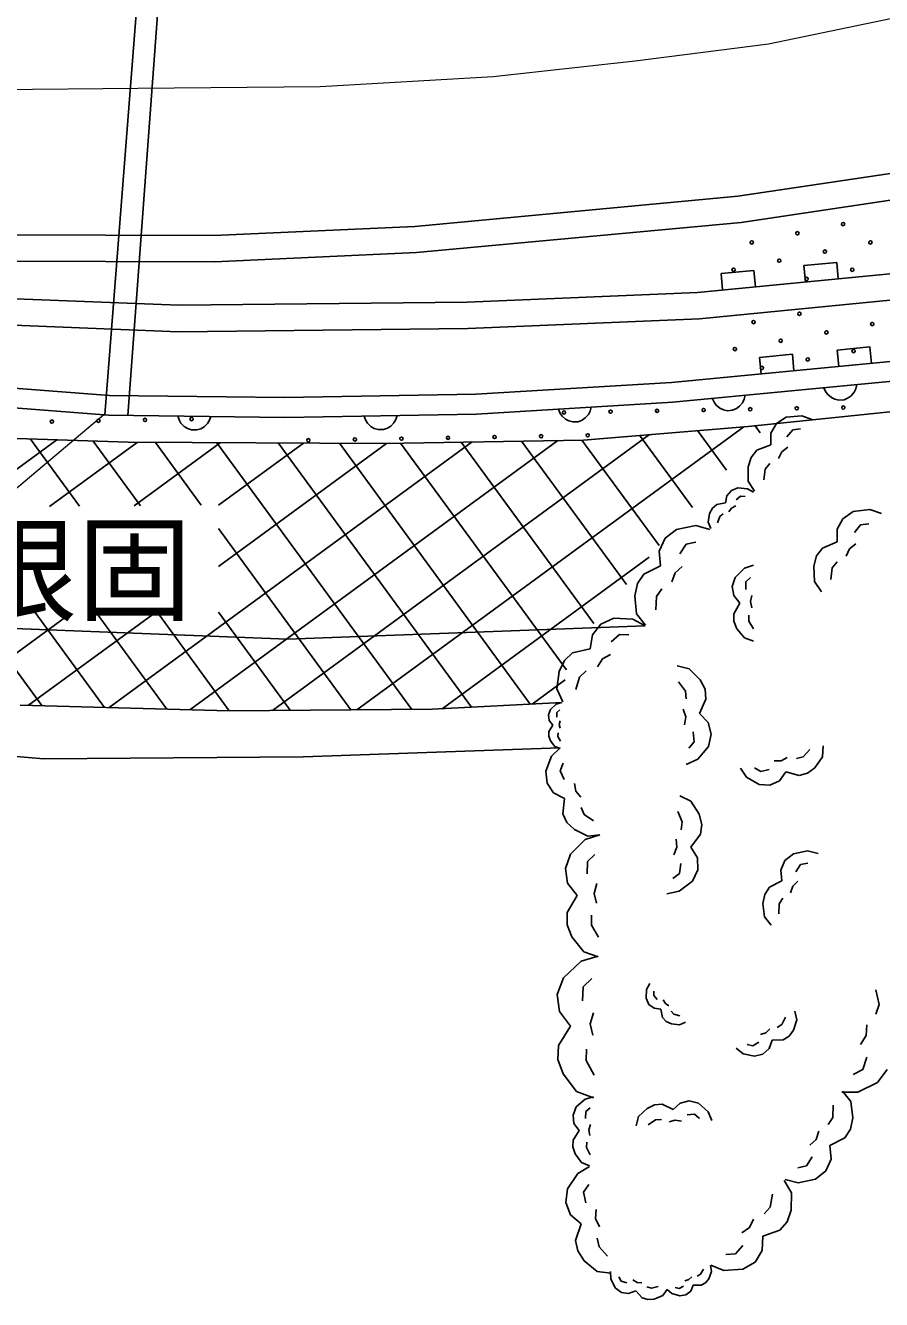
# Model space of a CAD drawing. Units: millimetres, scale not verified. Extents: x 40000 to 680000, y 20000 to 380000.
# Drawn here: x 531306 to 557307, y 240703 to 279394 of the extents above; entities that cross this region are included whole.
import ezdxf
from ezdxf.enums import TextEntityAlignment as Align

# ---------------------------------------------------------------- set-up
doc = ezdxf.new("R2010")
doc.units = ezdxf.units.MM
doc.header["$LTSCALE"] = 1000
doc.linetypes.add('CHAIN', pattern=[18.5, 12, -1.5, 3.5, -1.5])
for name, color, linetype, lineweight in [('M-BGD', 7, 'Continuous', 25), ('M-BMK', 2, 'CHAIN', 13), ('M-STR-HTXT', 7, 'Continuous', 13)]:
    doc.layers.add(name, color=color, linetype=linetype, lineweight=lineweight)
doc.styles.add('ＭＳ ゴシック', font='')
doc.styles.get('ＭＳ ゴシック').set_extended_font_data('MS Gothic')

msp = doc.modelspace()

# ---------------------------------------------------------------- linework, layer by layer
at = {"layer": 'M-BGD'}
for p, q in [((535420, 289370), (533720, 267570)), ((536038, 289327), (534411, 267552)), ((552945, 274208), (559008, 275113)), ((553041, 273413), (559140, 274324)), ((543131, 273293), (552945, 274208)), ((537029, 273019), (543131, 273293)), ((543186, 272495), (553041, 273413)), ((528491, 273042), (537029, 273019)), ((537046, 272219), (543186, 272495)), ((528472, 272242), (537046, 272219)), ((551718, 271287), (559276, 272021)), ((555947, 272200), (554951, 272103)), ((554951, 272103), (555000, 271606)), ((555995, 271702), (555947, 272200)), ((553427, 271955), (552432, 271859)), ((552432, 271859), (552480, 271361)), ((553476, 271458), (553427, 271955)), ((544724, 270987), (551718, 271287)), ((551774, 270489), (559379, 271227)), ((530480, 271109), (535963, 270895)), ((535963, 270895), (544724, 270987)), ((544745, 270187), (551774, 270489)), ((530432, 270311), (535951, 270095)), ((535951, 270095), (544745, 270187)), ((554600, 269407), (553605, 269312)), ((553605, 269312), (553652, 268815)), ((554647, 268909), (554600, 269407)), ((556955, 269630), (555959, 269536)), ((555959, 269536), (556007, 269038)), ((557002, 269133), (556955, 269630)), ((550925, 268556), (557682, 269197)), ((527782, 268629), (533859, 268159)), ((544985, 268194), (550925, 268556)), ((550972, 267957), (557750, 268601)), ((533859, 268159), (539177, 268091)), ((539177, 268091), (544985, 268194)), ((553135, 268042), (553164, 268166)), ((555557, 268393), (555609, 268277)), ((555609, 268277), (555678, 268183)), ((555678, 268183), (555787, 268093)), ((556290, 268081), (556384, 268150)), ((556384, 268150), (556474, 268259)), ((556474, 268259), (556524, 268364)), ((556524, 268364), (556553, 268487)), ((527739, 268031), (533832, 267559)), ((545009, 267594), (550972, 267957)), ((547491, 267745), (547538, 267628)), ((548457, 267684), (548489, 267806)), ((552168, 268071), (552219, 267955)), ((552219, 267955), (552289, 267861)), ((552289, 267861), (552398, 267771)), ((552398, 267771), (552503, 267721)), ((552785, 267708), (552901, 267759)), ((552901, 267759), (552995, 267828)), ((552995, 267828), (553085, 267937)), ((553085, 267937), (553135, 268042)), ((555787, 268093), (555892, 268043)), ((555892, 268043), (556015, 268014)), ((556015, 268014), (556174, 268029)), ((556174, 268029), (556290, 268081)), ((533832, 267559), (539179, 267490)), ((535933, 267538), (535972, 267417)), ((535972, 267417), (536030, 267316)), ((536830, 267305), (536892, 267404)), ((536892, 267404), (536933, 267523)), ((539179, 267490), (545009, 267594)), ((541594, 267533), (541636, 267414)), ((541636, 267414), (541698, 267315)), ((542498, 267329), (542556, 267430)), ((542556, 267430), (542594, 267551)), ((547538, 267628), (547604, 267532)), ((547604, 267532), (547710, 267438)), ((547710, 267438), (547814, 267384)), ((547814, 267384), (547936, 267352)), ((547936, 267352), (548096, 267361)), ((548096, 267361), (548213, 267409)), ((548213, 267409), (548309, 267475)), ((548309, 267475), (548403, 267580)), ((548403, 267580), (548457, 267684)), ((552503, 267721), (552626, 267693)), ((552626, 267693), (552785, 267708)), ((553254, 267219), (557664, 267667)), ((554414, 267497), (554115, 267308)), ((554887, 267544), (554414, 267497)), ((555218, 267418), (554887, 267544)), ((536030, 267316), (536129, 267215)), ((536129, 267215), (536228, 267153)), ((536228, 267153), (536347, 267112)), ((536347, 267112), (536507, 267109)), ((536507, 267109), (536628, 267148)), ((536628, 267148), (536729, 267206)), ((536729, 267206), (536830, 267305)), ((538809, 258592), (550264, 266972)), ((541374, 258610), (553130, 267209)), ((541698, 267315), (541800, 267217)), ((541800, 267217), (541901, 267159)), ((541901, 267159), (542021, 267121)), ((542021, 267121), (542181, 267124)), ((542181, 267124), (542301, 267166)), ((542301, 267166), (542400, 267228)), ((542400, 267228), (542498, 267329)), ((548251, 266805), (553254, 267219)), ((552595, 265887), (551714, 267092)), ((553626, 267018), (553466, 267237)), ((553946, 267012), (553942, 266654)), ((554115, 267308), (553946, 267012)), ((554611, 267119), (554434, 266902)), ((554848, 267143), (554611, 267119)), ((522331, 259548), (532255, 266808)), ((528769, 266924), (534424, 266735)), ((532950, 264796), (531459, 266834)), ((532036, 264789), (534695, 266734)), ((534797, 264811), (533364, 266771)), ((533850, 258682), (544876, 266747)), ((534424, 266735), (542186, 266701)), ((534605, 264809), (537221, 266723)), ((536645, 264826), (535251, 266732)), ((536300, 258615), (547477, 266792)), ((543042, 258622), (537115, 266723)), ((537166, 264824), (539746, 266712)), ((537166, 262966), (542274, 266702)), ((544851, 258689), (538980, 266715)), ((546640, 258783), (540844, 266707)), ((542186, 266701), (548251, 266805)), ((547738, 259823), (542701, 266710)), ((548568, 261229), (544536, 266741)), ((549559, 262415), (546372, 266773)), ((550550, 263602), (548207, 266804)), ((551563, 264757), (549961, 266947)), ((553942, 266654), (553520, 266492)), ((554466, 266587), (554281, 266449)), ((553343, 266276), (553252, 265988)), ((553520, 266492), (553343, 266276)), ((554281, 266449), (554182, 266240)), ((553252, 265988), (553256, 265551)), ((553776, 265921), (553729, 265598)), ((553918, 266094), (553776, 265921)), ((553256, 265551), (553445, 265251)), ((552612, 265111), (552571, 264898)), ((552746, 265269), (552612, 265111)), ((552945, 265350), (552746, 265269)), ((553022, 265103), (552892, 264992)), ((553233, 265327), (552945, 265350)), ((553165, 265091), (553022, 265103)), ((553417, 265216), (553233, 265327)), ((552172, 264736), (552087, 264574)), ((552302, 264847), (552172, 264736)), ((552571, 264898), (552302, 264847)), ((552751, 264738), (552670, 264624)), ((552877, 264801), (552751, 264738)), ((556947, 264696), (556442, 264629)), ((557305, 264572), (556947, 264696)), ((552087, 264574), (552042, 264313)), ((552042, 264313), (552122, 264113)), ((552393, 264478), (552330, 264290)), ((552496, 264566), (552393, 264478)), ((556128, 264416), (555956, 264094)), ((556442, 264629), (556128, 264416)), ((556918, 264264), (556666, 264231)), ((541193, 258609), (537166, 264114)), ((551082, 264090), (550732, 263819)), ((551665, 264205), (551082, 264090)), ((552091, 264087), (551665, 264205)), ((555956, 264094), (555964, 263710)), ((556666, 264231), (556483, 263993)), ((550732, 263819), (550556, 263432)), ((551372, 263643), (551177, 263352)), ((551663, 263700), (551372, 263643)), ((555518, 263523), (555336, 263285)), ((555964, 263710), (555518, 263523)), ((556334, 263502), (556236, 263275)), ((556528, 263656), (556334, 263502)), ((543958, 258642), (550254, 263247)), ((550556, 263432), (550593, 262985)), ((555336, 263285), (555248, 262974)), ((555958, 263110), (555812, 262920)), ((550087, 262734), (549892, 262443)), ((550593, 262985), (550087, 262734)), ((551039, 262770), (550941, 262498)), ((551253, 262963), (551039, 262770)), ((553142, 262909), (552866, 262633)), ((553418, 263001), (553142, 262909)), ((555248, 262974), (555267, 262505)), ((555812, 262920), (555772, 262572)), ((549892, 262443), (549814, 262075)), ((552866, 262633), (552774, 262357)), ((552774, 262357), (552820, 262081)), ((553326, 262633), (553188, 262495)), ((553188, 262495), (553188, 262265)), ((555267, 262505), (555480, 262191)), ((549814, 262075), (549870, 261531)), ((550474, 262053), (550453, 261646)), ((550630, 262286), (550474, 262053)), ((552820, 262081), (553004, 261851)), ((553372, 262081), (553326, 261897)), ((531806, 258738), (529708, 261606)), ((533702, 258686), (531596, 261565)), ((539344, 258596), (537166, 261573)), ((553004, 261851), (552820, 261529)), ((553326, 261897), (553372, 261713)), ((523426, 261365), (539260, 260759)), ((529078, 258908), (532678, 261541)), ((531401, 258749), (535145, 261487)), ((535598, 258635), (533485, 261524)), ((537495, 258583), (535374, 261482)), ((548781, 261216), (548527, 260890)), ((549174, 261392), (548781, 261216)), ((549750, 261368), (549174, 261392)), ((550127, 261159), (549750, 261368)), ((549870, 261531), (550141, 261181)), ((552820, 261529), (552820, 261299)), ((552820, 261299), (552912, 261069)), ((553280, 261483), (553280, 261299)), ((553280, 261299), (553418, 261069)), ((539260, 260759), (550127, 261159)), ((548527, 260890), (548461, 260459)), ((549346, 260903), (549096, 260673)), ((549634, 260891), (549346, 260903)), ((552912, 261069), (553142, 260793)), ((553142, 260793), (553418, 260701)), ((548461, 260459), (547926, 260337)), ((547676, 260107), (547518, 259777)), ((547926, 260337), (547676, 260107)), ((548833, 260155), (548679, 259921)), ((549079, 260289), (548833, 260155)), ((547518, 259777), (547448, 259250)), ((548337, 259791), (548136, 259607)), ((551467, 259856), (551098, 259942)), ((551799, 259525), (551467, 259856)), ((546696, 258786), (547695, 259517)), ((547448, 259250), (547624, 258858)), ((548136, 259607), (548024, 259226)), ((551349, 259182), (551142, 259464)), ((551947, 259238), (551799, 259525)), ((551975, 258939), (551947, 259238)), ((551372, 258943), (551349, 259182)), ((551775, 258498), (551975, 258939)), ((531150, 258756), (537489, 258583)), ((537489, 258583), (543655, 258626)), ((543655, 258626), (547597, 258834)), ((547254, 258621), (547192, 258455)), ((547192, 258455), (547214, 258287)), ((547427, 258783), (547254, 258621)), ((547597, 258834), (547427, 258783)), ((547447, 258531), (547442, 258391)), ((547534, 258612), (547447, 258531)), ((551362, 258400), (551280, 258633)), ((552041, 258222), (551775, 258498)), ((547321, 258143), (547203, 257951)), ((547214, 258287), (547321, 258143)), ((547550, 258275), (547518, 258164)), ((547518, 258164), (547542, 258051)), ((551325, 258155), (551362, 258400)), ((552135, 257869), (552041, 258222)), ((523573, 257860), (531861, 257119)), ((547203, 257951), (547198, 257811)), ((547198, 257811), (547249, 257669)), ((547481, 257913), (547478, 257801)), ((547478, 257801), (547557, 257658)), ((551614, 257640), (551586, 257938)), ((552049, 257499), (552135, 257869)), ((539744, 257186), (547550, 257457)), ((547249, 257669), (547383, 257496)), ((547550, 257457), (547281, 257208)), ((547383, 257496), (547549, 257435)), ((551451, 257444), (551614, 257640)), ((551724, 257108), (552049, 257499)), ((554924, 257187), (555134, 257406)), ((555517, 257186), (555536, 257514)), ((531861, 257119), (539744, 257186)), ((547281, 257208), (547108, 256747)), ((547636, 256987), (547550, 256757)), ((551376, 256955), (551724, 257108)), ((554043, 257058), (554257, 257062)), ((554257, 257062), (554445, 257166)), ((554723, 257133), (554924, 257187)), ((555283, 256854), (555517, 257186)), ((547108, 256747), (547147, 256382)), ((547550, 256757), (547670, 256493)), ((553025, 256837), (553207, 256563)), ((553207, 256563), (553590, 256343)), ((553454, 256845), (553645, 256735)), ((553645, 256735), (553896, 256803)), ((554206, 256455), (554403, 256724)), ((554403, 256724), (554808, 256618)), ((554808, 256618), (555059, 256685)), ((555059, 256685), (555283, 256854)), ((547147, 256382), (547344, 256089)), ((547977, 256378), (548021, 256142)), ((548021, 256142), (548170, 255955)), ((553590, 256343), (553918, 256324)), ((553918, 256324), (554206, 256455)), ((547344, 256089), (547675, 255921)), ((547675, 255921), (547632, 255456)), ((551520, 255837), (551179, 256003)), ((551770, 255441), (551520, 255837)), ((547632, 255456), (547752, 255192)), ((548184, 255643), (548280, 255432)), ((548280, 255432), (548559, 255240)), ((551255, 255206), (551116, 255527)), ((551850, 255127), (551770, 255441)), ((547752, 255192), (547978, 254976)), ((547978, 254976), (548386, 254779)), ((551224, 254968), (551255, 255206)), ((551811, 254830), (551850, 255127)), ((548308, 254669), (547858, 254230)), ((548754, 254811), (548308, 254669)), ((548386, 254779), (548751, 254818)), ((551094, 254440), (551066, 254686)), ((551518, 254445), (551811, 254830)), ((547858, 254230), (547704, 253788)), ((548598, 254221), (548373, 254002)), ((551003, 254210), (551094, 254440)), ((551717, 254116), (551518, 254445)), ((554631, 254239), (554374, 254035)), ((555063, 254329), (554631, 254239)), ((555381, 254245), (555063, 254329)), ((548373, 254002), (548368, 253632)), ((551171, 253643), (551210, 253941)), ((551730, 253751), (551717, 254116)), ((554374, 254035), (554246, 253745)), ((554851, 253909), (554708, 253692)), ((555067, 253954), (554851, 253909)), ((547704, 253788), (547772, 253344)), ((550969, 253488), (551171, 253643)), ((551564, 253410), (551730, 253751)), ((554246, 253745), (554278, 253414)), ((547772, 253344), (548063, 252970)), ((548660, 253332), (548582, 253037)), ((548582, 253037), (548652, 252740)), ((550787, 253028), (551160, 253100)), ((551160, 253100), (551564, 253410)), ((553904, 253223), (553762, 253006)), ((554278, 253414), (553904, 253223)), ((554611, 253258), (554540, 253056)), ((554768, 253404), (554611, 253258)), ((548063, 252970), (547760, 252456)), ((553762, 253006), (553707, 252731)), ((553707, 252731), (553753, 252328)), ((554197, 252721), (554185, 252418)), ((554311, 252895), (554197, 252721)), ((547760, 252456), (547755, 252086)), ((548499, 252372), (548495, 252076)), ((553753, 252328), (553957, 252070)), ((547755, 252086), (547898, 251714)), ((548495, 252076), (548712, 251703)), ((547898, 251714), (548263, 251265)), ((548705, 251130), (548183, 250975)), ((548263, 251265), (548705, 251111)), ((548183, 250975), (547650, 250477)), ((547650, 250477), (547460, 249968)), ((548509, 250448), (548242, 250199)), ((547460, 249968), (547528, 249449)), ((548242, 250199), (548228, 249769)), ((550168, 250121), (550159, 249850)), ((550265, 250299), (550168, 250121)), ((550393, 250068), (550388, 249932)), ((557232, 249661), (557134, 250105)), ((550159, 249850), (550243, 249666)), ((550243, 249666), (550397, 249547)), ((550388, 249932), (550497, 249815)), ((550678, 249809), (550742, 249693)), ((550742, 249693), (550852, 249621)), ((557134, 249365), (557232, 249661)), ((547528, 249449), (547857, 249007)), ((548560, 249413), (548462, 249073)), ((550397, 249547), (550600, 249517)), ((550600, 249517), (550659, 249266)), ((550659, 249266), (550768, 249149)), ((550915, 249461), (551002, 249367)), ((551002, 249367), (551181, 249315)), ((554278, 249058), (554388, 249276)), ((554635, 248886), (554736, 249198)), ((554736, 249198), (554673, 249456)), ((547857, 249007), (547493, 248418)), ((548462, 249073), (548536, 248726)), ((550768, 249149), (550924, 249075)), ((550924, 249075), (551171, 249044)), ((551171, 249044), (551356, 249128)), ((553629, 248748), (553794, 248802)), ((553794, 248802), (553913, 248927)), ((554136, 248968), (554278, 249058)), ((554502, 248703), (554635, 248886)), ((556838, 248724), (556862, 249044)), ((547493, 248418), (547478, 247988)), ((553225, 248444), (553399, 248404)), ((553399, 248404), (553577, 248516)), ((553898, 248322), (553986, 248576)), ((553986, 248576), (554324, 248591)), ((554324, 248591), (554502, 248703)), ((556665, 248452), (556838, 248724)), ((548349, 248302), (548337, 247958)), ((552896, 248336), (553102, 248167)), ((553102, 248167), (553449, 248089)), ((553449, 248089), (553707, 248152)), ((553707, 248152), (553898, 248322)), ((556739, 247688), (556862, 248058)), ((547478, 247988), (547635, 247552)), ((548337, 247958), (548580, 247520)), ((556443, 247540), (556739, 247688)), ((557183, 247293), (557479, 247688)), ((547635, 247552), (548047, 247022)), ((556591, 246997), (557183, 247293)), ((548047, 247022), (548557, 246832)), ((548558, 246859), (548301, 246789)), ((556098, 246997), (556591, 246997)), ((556373, 246716), (556120, 247032)), ((548036, 246552), (547938, 246305)), ((548301, 246789), (548036, 246552)), ((548455, 246529), (548322, 246410)), ((550188, 246509), (549928, 246260)), ((550411, 246616), (550188, 246509)), ((550640, 246632), (550411, 246616)), ((550974, 246471), (550640, 246632)), ((551191, 246670), (550974, 246471)), ((551463, 246735), (551191, 246670)), ((551745, 246662), (551463, 246735)), ((552039, 246406), (551745, 246662)), ((555829, 246229), (555842, 246602)), ((556433, 246220), (556373, 246716)), ((547938, 246305), (547966, 246051)), ((548322, 246410), (548311, 246200)), ((549928, 246260), (549855, 245979)), ((550443, 246157), (550223, 246004)), ((550626, 246170), (550443, 246157)), ((551042, 246153), (550862, 246094)), ((551229, 246119), (551042, 246153)), ((551629, 246331), (551400, 246316)), ((551777, 246203), (551629, 246331)), ((552150, 246137), (552039, 246406)), ((555690, 246015), (555829, 246229)), ((556366, 245881), (556433, 246220)), ((548122, 245832), (547939, 245547)), ((547966, 246051), (548122, 245832)), ((548469, 246023), (548418, 245858)), ((548418, 245858), (548451, 245688)), ((555323, 245566), (555408, 245816)), ((556192, 245613), (556366, 245881)), ((547939, 245547), (547927, 245338)), ((547927, 245338), (547999, 245123)), ((548356, 245482), (548346, 245315)), ((548346, 245315), (548461, 245098)), ((555130, 245386), (555323, 245566)), ((555733, 245376), (556192, 245613)), ((555774, 244968), (555733, 245376)), ((547999, 245123), (548195, 244860)), ((555031, 244764), (555205, 245032)), ((555619, 244611), (555774, 244968)), ((548079, 244532), (547768, 244066)), ((548441, 244739), (548079, 244532)), ((548195, 244860), (548442, 244763)), ((554766, 244707), (555031, 244764)), ((555303, 244359), (555619, 244611)), ((548415, 244196), (548260, 243963)), ((554570, 243943), (554351, 244313)), ((554380, 244347), (554772, 244245)), ((554772, 244245), (555303, 244359)), ((547768, 244066), (547716, 243652)), ((548260, 243963), (548324, 243639)), ((553925, 243512), (553994, 243902)), ((554559, 243412), (554570, 243943)), ((547716, 243652), (547859, 243277)), ((548635, 243432), (548622, 243160)), ((553747, 243306), (553925, 243512)), ((554439, 243066), (554559, 243412)), ((547859, 243277), (548182, 243005)), ((548182, 243005), (548014, 242500)), ((548622, 243160), (548739, 242914)), ((553295, 242889), (553421, 243139)), ((554216, 242809), (554439, 243066)), ((553065, 242728), (553295, 242889)), ((553681, 242193), (553699, 242628)), ((553699, 242628), (554216, 242809)), ((548014, 242500), (548079, 242177)), ((548674, 242565), (548726, 242306)), ((548726, 242306), (548985, 242021)), ((552869, 242088), (553092, 242344)), ((548079, 242177), (548273, 241879)), ((548273, 241879), (548674, 241555)), ((552581, 242067), (552869, 242088)), ((553095, 241621), (553465, 241840)), ((553465, 241840), (553681, 242193)), ((548674, 241555), (549088, 241504)), ((549079, 241549), (549083, 241322)), ((551706, 241411), (551811, 241470)), ((551811, 241470), (551898, 241621)), ((552059, 241333), (552143, 241551)), ((552143, 241551), (552108, 241738)), ((552122, 241746), (552519, 241581)), ((552519, 241581), (553095, 241621)), ((549083, 241322), (549224, 241051)), ((549224, 241051), (549409, 240917)), ((549332, 241394), (549403, 241259)), ((549403, 241259), (549575, 241205)), ((549755, 241299), (549882, 241221)), ((549882, 241221), (550030, 241213)), ((550180, 241090), (550317, 241047)), ((550317, 241047), (550521, 241096)), ((551036, 241073), (551158, 241038)), ((551158, 241038), (551289, 241111)), ((551336, 241274), (551455, 241307)), ((551455, 241307), (551546, 241391)), ((551511, 240960), (551584, 241137)), ((551584, 241137), (551825, 241135)), ((551825, 241135), (551957, 241207)), ((551957, 241207), (552059, 241333)), ((549409, 240917), (549626, 240887)), ((549626, 240887), (549840, 240970)), ((549840, 240970), (550038, 240757)), ((550038, 240757), (550209, 240703)), ((550209, 240703), (550403, 240718)), ((550403, 240718), (550663, 240825)), ((550663, 240825), (550796, 241009)), ((550797, 241009), (550937, 240881)), ((550937, 240881), (551182, 240811)), ((551182, 240811), (551368, 240846)), ((551368, 240846), (551511, 240960))]:
    msp.add_line(p, q, dxfattribs=at)
for centre in [(556140, 273360), (553367, 272806), (554754, 273083), (556972, 272806), (555586, 272528), (552812, 271973), (554199, 272251), (556418, 271973), (555031, 271696), (554813, 270641), (553421, 270388), (555635, 270073), (557026, 270327), (554244, 269819), (552853, 269565), (555066, 269250), (556458, 269504), (553675, 268996), (550491, 267691), (551905, 267716), (553319, 267741), (554733, 267767), (556147, 267792), (532109, 267365), (533523, 267390), (534937, 267415), (536351, 267440), (547663, 267641), (549077, 267666), (546968, 266921), (548382, 266947), (539898, 266796), (541312, 266821), (542726, 266846), (544140, 266871), (545554, 266896)]:
    msp.add_circle(centre, 50, dxfattribs=at)
at = {"layer": 'M-BMK'}
for p, q in [((553879, 278834), (559249, 279953)), ((549825, 278316), (553879, 278834)), ((545513, 277842), (549825, 278316)), ((540252, 277540), (545513, 277842)), ((530144, 277443), (534715, 277486)), ((534715, 277486), (540252, 277540))]:
    msp.add_line(p, q, dxfattribs=at)
at = {"layer": 'M-STR-HTXT'}
msp.add_line((533688, 267571), (512809, 250015), dxfattribs=at)

# ---------------------------------------------------------------- texts
at = {"layer": 'M-BGD', "style": 'ＭＳ ゴシック'}
msp.add_text('根固', height=2566, dxfattribs=at).set_placement((532871, 262874), align=Align.MIDDLE_CENTER)

doc.saveas('drawing.dxf')
